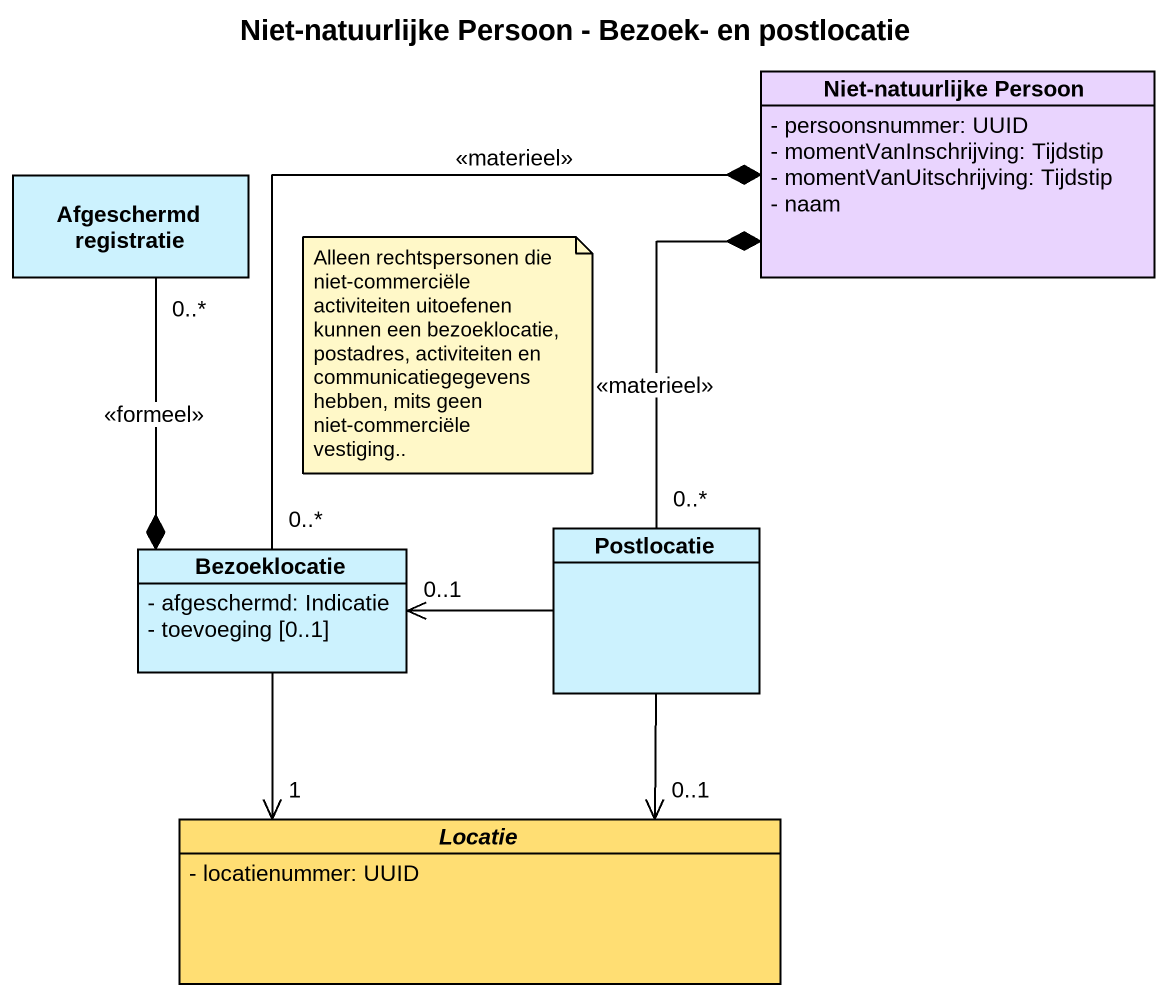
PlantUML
@startuml
title Niet-natuurlijke Persoon - Bezoek- en postlocatie
hide circle
hide empty members
skinparam classAttributeIconSize 0
class "Niet-natuurlijke Persoon" as Niet_natuurlijke_Persoon #E9D4FE {
  - persoonsnummer: UUID
  - momentVanInschrijving: Tijdstip
  - momentVanUitschrijving: Tijdstip
  - naam
}
class "Afgeschermd registratie" as Afgeschermd_registratie #CCF2FE
class Postlocatie #CCF2FE
class Bezoeklocatie #CCF2FE {
  - afgeschermd: Indicatie
  - toevoeging [0..1]
}
abstract class Locatie #FFDE73 {
  - locatienummer: UUID
}
Afgeschermd_registratie "0..*" --* Bezoeklocatie : <<formeel>>
Postlocatie "0..*" -up-* Niet_natuurlijke_Persoon : <<materieel>>
Postlocatie -left-> "0..1" Bezoeklocatie
Postlocatie --> "0..1" Locatie
Bezoeklocatie "0..*" -up-* Niet_natuurlijke_Persoon : <<materieel>>
Bezoeklocatie --> "1" Locatie
note as N1
  Alleen rechtspersonen die niet-commerciële activiteiten uitoefenen kunnen een bezoeklocatie, postadres, activiteiten en communicatiegegevens hebben, mits geen niet-commerciële vestiging..
end note
@enduml
